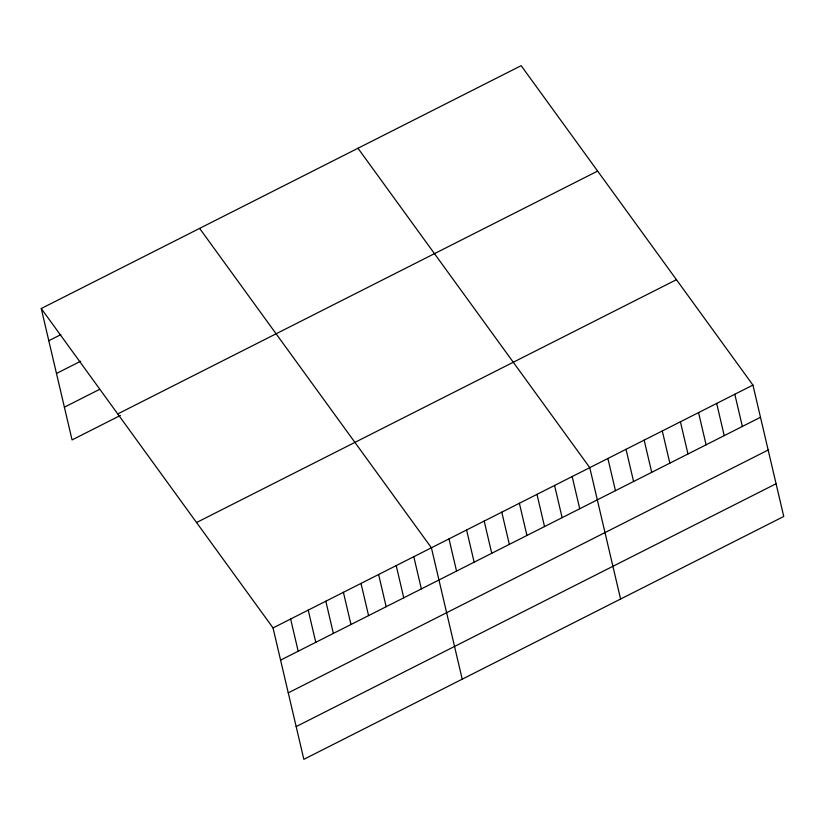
<?xml version="1.0" encoding="UTF-8"?>
<svg xmlns="http://www.w3.org/2000/svg" width="825" height="825" viewBox="0 0 825 825"><rect width="100%" height="100%" fill="white"/><g stroke="black" fill="none" stroke-linecap="round" stroke-linejoin="round"><path stroke-width="1.24" d="M41.25 308.529L521.153 65.68L752.936 385.089L783.75 516.471L303.847 759.32L273.034 627.928L41.25 308.529L72.064 439.911L120.46 415.429M48.799 340.725L60.895 334.61M56.482 373.457L80.675 361.216M64.391 407.179L99.578 389.379M117.738 413.933L597.64 171.084M196.546 522.524L676.448 279.685M273.034 627.928L752.936 385.089M280.582 660.134L760.485 417.285M288.265 692.856L768.168 450.017M296.175 726.588L776.077 483.739M357.988 148.252L589.772 467.651L620.586 599.043M199.619 228.391L431.403 547.79L462.217 679.181M734.807 394.257L742.356 426.463M716.678 403.435L724.226 435.631M698.548 412.603L706.097 444.809M680.419 421.781L687.967 453.987M662.289 430.959L669.838 463.155M644.16 440.127L651.709 472.333M626.031 449.305L633.579 481.501M607.901 458.473L615.45 490.679M572.168 476.561L579.727 508.757M554.575 485.461L562.124 517.657M536.982 494.361L544.531 526.567M519.379 503.271L526.938 535.466M501.786 512.17L509.334 544.376M484.192 521.08L491.741 553.276M466.589 529.98L474.148 562.186M448.996 538.89L456.545 571.086M413.799 556.689L421.358 588.895M396.206 565.599L403.755 597.795M378.613 574.499L386.162 606.705M361.01 583.409L368.569 615.605M343.417 592.309L350.976 624.515M325.823 601.219L333.372 633.414M308.23 610.118L315.779 642.324M290.627 619.028L298.186 651.224"/></g></svg>
